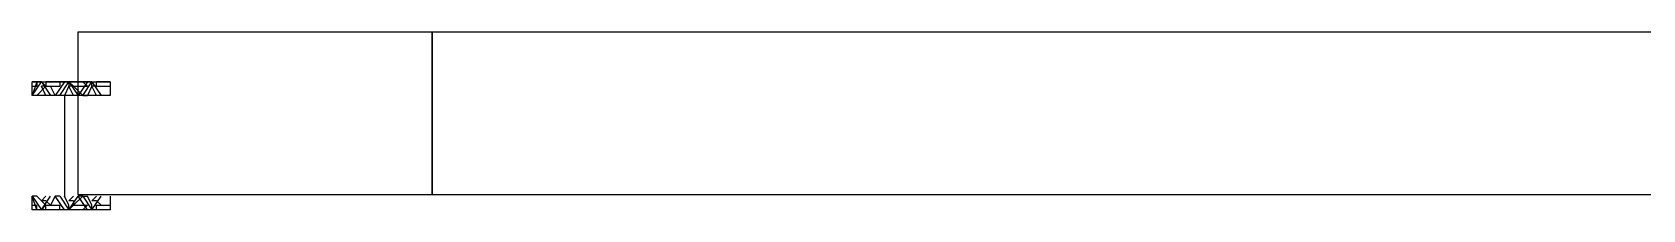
# Model space of a CAD drawing. Header units: centimetres. Extents: x -135 to 5290, y -1327 to 1388.
# Drawn here: x 3644.5 to 3743.3, y 441.3 to 452.2 of the extents above; entities that cross this region are included whole.
import ezdxf

# ---------------------------------------------------------------- set-up
doc = ezdxf.new("R2010")
doc.units = ezdxf.units.CM
doc.layers.add('IC_KAPILAR', color=7, linetype='Continuous')
doc.layers.add('MONTAJ_STANDART', color=7, linetype='Continuous')

# ---------------------------------------------------------------- blocks, each defined once
blk = doc.blocks.new('kaynak-ic-kapi')
at = {"color": 133, "linetype": 'Continuous', "lineweight": 25, "true_color": 0x6ec1dd}
for p, q in [((54247.473, 7919.877), (54248.319, 7919.877)), ((54248.319, 7919.595), (54247.473, 7919.595)), ((54248.601, 7919.877), (54248.037, 7919.031)), ((54248.319, 7919.313), (54248.037, 7919.595)), ((54248.319, 7919.877), (54248.319, 7919.595)), ((54248.319, 7919.313), (54248.601, 7919.313)), ((54248.319, 7919.031), (54248.601, 7919.313)), ((54249.164, 7919.031), (54248.601, 7919.877)), ((54248.601, 7919.877), (54248.601, 7919.595)), ((54248.601, 7919.877), (54248.882, 7919.877)), ((54248.601, 7919.595), (54248.882, 7919.031)), ((54249.164, 7919.877), (54248.882, 7919.595)), ((54248.882, 7919.877), (54249.446, 7919.031)), ((54249.728, 7919.595), (54248.882, 7919.595)), ((54249.164, 7919.877), (54249.164, 7919.877)), ((54249.164, 7919.031), (54249.728, 7919.595)), ((54250.01, 7919.877), (54249.446, 7919.031)), ((54250.01, 7919.877), (54249.728, 7919.595)), ((54249.728, 7919.313), (54249.728, 7919.595)), ((54249.728, 7919.313), (54250.01, 7919.313)), ((54249.728, 7919.031), (54250.01, 7919.313)), ((54250.574, 7919.031), (54250.01, 7919.877)), ((54250.01, 7919.877), (54250.01, 7919.877)), ((54250.01, 7919.877), (54250.01, 7919.595)), ((54250.01, 7919.877), (54250.292, 7919.877)), ((54250.01, 7919.595), (54250.292, 7919.031)), ((54250.292, 7919.877), (54250.856, 7919.031)), ((54250.574, 7919.877), (54250.574, 7919.877)), ((54250.574, 7919.877), (54250.574, 7919.595)), ((54251.42, 7919.595), (54250.574, 7919.595)), ((54250.856, 7919.031), (54251.138, 7919.595)), ((54251.702, 7919.877), (54251.138, 7919.031)), ((54251.42, 7919.313), (54251.138, 7919.595)), ((54251.42, 7919.877), (54251.42, 7919.877)), ((54251.42, 7919.877), (54251.42, 7919.595)), ((54251.702, 7919.877), (54251.42, 7919.595)), ((54251.42, 7919.595), (54251.984, 7919.031)), ((54251.42, 7919.313), (54251.702, 7919.313)), ((54251.42, 7919.031), (54251.702, 7919.313)), ((54252.266, 7919.031), (54251.702, 7919.877)), ((54251.702, 7919.877), (54252.266, 7919.877)), ((54251.702, 7919.877), (54251.984, 7919.877)), ((54251.984, 7919.877), (54251.984, 7919.877)), ((54251.984, 7919.877), (54251.984, 7919.595)), ((54251.984, 7919.877), (54252.266, 7919.031)), ((54252.266, 7919.595), (54251.984, 7919.595)), ((54249.164, 7919.031), (54248.882, 7919.031)), ((54249.164, 7919.031), (54249.446, 7919.031)), ((54250.292, 7912.828), (54250.292, 7919.031)), ((54250.574, 7919.031), (54250.574, 7919.031)), ((54250.574, 7919.031), (54250.856, 7919.031)), ((54251.984, 7919.031), (54251.984, 7919.031)), ((54251.984, 7919.031), (54252.266, 7919.031)), ((54252.266, 7919.031), (54252.266, 7919.031)), ((54248.319, 7912.264), (54247.473, 7912.264)), ((54248.601, 7911.982), (54248.037, 7912.828)), ((54248.319, 7912.264), (54248.037, 7912.264)), ((54248.319, 7912.828), (54248.601, 7912.264)), ((54248.319, 7912.264), (54248.319, 7911.982)), ((54248.319, 7912.264), (54248.601, 7912.264)), ((54249.164, 7912.828), (54248.601, 7911.982)), ((54248.601, 7912.264), (54248.882, 7912.828)), ((54249.164, 7912.828), (54248.882, 7912.828)), ((54248.882, 7911.982), (54249.446, 7912.828)), ((54249.164, 7911.982), (54248.882, 7912.264)), ((54249.728, 7912.264), (54248.882, 7912.264)), ((54249.164, 7912.828), (54249.446, 7912.828)), ((54249.164, 7912.828), (54249.728, 7912.264)), ((54250.01, 7911.982), (54249.446, 7912.828)), ((54249.728, 7912.828), (54250.01, 7912.264)), ((54250.01, 7911.982), (54249.728, 7912.264)), ((54249.728, 7912.264), (54249.728, 7912.264)), ((54249.728, 7912.264), (54250.01, 7912.264)), ((54250.574, 7912.828), (54250.01, 7911.982)), ((54250.01, 7912.264), (54250.292, 7912.828)), ((54250.01, 7911.982), (54250.01, 7912.264)), ((54250.292, 7911.982), (54250.856, 7912.828)), ((54250.574, 7912.828), (54250.574, 7912.828)), ((54250.574, 7912.828), (54250.856, 7912.828)), ((54250.574, 7911.982), (54250.574, 7912.264)), ((54251.42, 7912.264), (54250.574, 7912.264)), ((54250.856, 7912.828), (54251.138, 7912.264)), ((54251.702, 7911.982), (54251.138, 7912.828)), ((54251.42, 7912.264), (54251.138, 7912.264)), ((54251.42, 7912.264), (54251.984, 7912.828)), ((54251.42, 7912.828), (54251.702, 7912.264)), ((54251.42, 7911.982), (54251.42, 7912.264)), ((54251.702, 7911.982), (54251.42, 7912.264)), ((54251.42, 7912.264), (54251.702, 7912.264)), ((54252.266, 7912.828), (54251.702, 7911.982)), ((54251.984, 7912.828), (54251.984, 7912.828)), ((54251.984, 7912.828), (54252.266, 7912.828)), ((54251.984, 7911.982), (54252.266, 7912.828)), ((54251.984, 7911.982), (54251.984, 7912.264)), ((54252.266, 7912.264), (54251.984, 7912.264)), ((54252.266, 7912.828), (54252.266, 7912.828)), ((54247.473, 7911.982), (54248.319, 7911.982)), ((54249.164, 7911.982), (54249.164, 7911.982)), ((54250.01, 7911.982), (54250.01, 7911.982)), ((54250.01, 7911.982), (54250.292, 7911.982)), ((54250.574, 7911.982), (54250.574, 7911.982)), ((54251.42, 7911.982), (54251.42, 7911.982)), ((54251.702, 7911.982), (54252.266, 7911.982)), ((54251.702, 7911.982), (54251.984, 7911.982)), ((54251.984, 7911.982), (54251.984, 7911.982))]:
    blk.add_line(p, q, dxfattribs=at)
for points in [[(54247.473, 7919.031), (54247.473, 7919.877), (54252.266, 7919.877), (54252.266, 7919.031)], [(54248.601, 7919.877), (54250.01, 7919.877), (54251.42, 7919.877)], [(54248.601, 7912.264), (54248.601, 7911.982), (54248.882, 7911.982)], [(54248.601, 7911.982), (54250.01, 7911.982), (54251.42, 7911.982)]]:
    blk.add_lwpolyline(points, dxfattribs=at)
blk.add_lwpolyline([(54247.473, 7912.828), (54252.266, 7912.828), (54252.266, 7911.982), (54247.473, 7911.982)], close=True, dxfattribs=at)
blk = doc.blocks.new('BOM_K01_IC_KAPI_ACIKLIK820')
at = {"layer": 'IC_KAPILAR'}
blk.add_blockref('kaynak-ic-kapi', (0, 0), dxfattribs=at)
blk = doc.blocks.new('BOM_I15_1255p0_IC_K01_SAG_ALT')
blk.add_lwpolyline([(0, 103.75), (10, 103.75), (10, 125.5), (0, 125.5)], close=True)
at = {"layer": 'IC_KAPILAR', "rotation": 270}
blk.add_blockref('BOM_K01_IC_KAPI_ACIKLIK820', (-7908.93, 54353.219), dxfattribs=at)
blk = doc.blocks.new('MNT_BOM_I15_1255p0_IC_K01_SAG_ALT')
blk.add_blockref('BOM_I15_1255p0_IC_K01_SAG_ALT', (0, 0))
blk = doc.blocks.new('BOM_I14_1255p0_IC_DOLU')
blk.add_lwpolyline([(0, 0), (10, 0), (10, 125.5), (0, 125.5)], close=True)
blk = doc.blocks.new('MNT_BOM_I14_1255p0_IC_DOLU')
blk.add_blockref('BOM_I14_1255p0_IC_DOLU', (0, 0))

msp = doc.modelspace()

# ---------------------------------------------------------------- block references
at = {"layer": 'MONTAJ_STANDART', "rotation": 270}
for name, p in [('MNT_BOM_I15_1255p0_IC_K01_SAG_ALT', (3543.5, 452.25)), ('MNT_BOM_I14_1255p0_IC_DOLU', (3669, 452.25))]:
    msp.add_blockref(name, p, dxfattribs=at)

doc.saveas('drawing.dxf')
